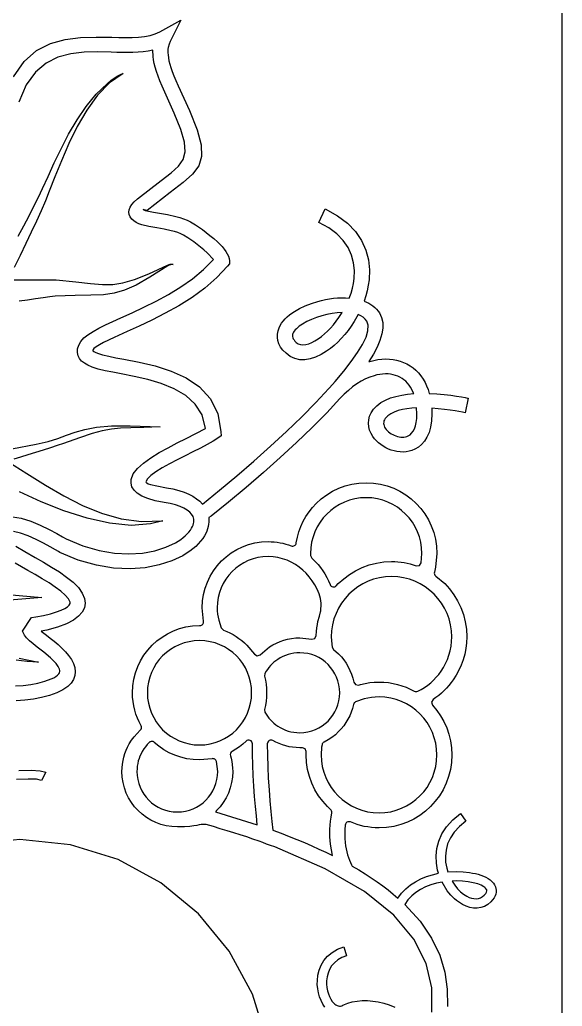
# Model space of a CAD drawing. Extents: x -338 to 50, y -399 to 300.
# Drawn here: x -294 to -250.5, y -194.5 to -115.5 of the extents above; entities that cross this region are included whole.
import ezdxf

# ---------------------------------------------------------------- set-up
doc = ezdxf.new("R2010")
doc.units = 0
doc.layers.add('LAYER_1', color=7, linetype='CONTINUOUS')

msp = doc.modelspace()

# ---------------------------------------------------------------- linework, layer by layer
at = {"layer": 'LAYER_1', "color": 250}
for points in [[(-250.5198, -362.677), (-250.5198, -40.077)], [(-294.5223, -120.028), (-293.6633, -118.7981), (-292.6678, -117.9271), (-291.5643, -117.3553), (-290.3814, -117.0225), (-289.1479, -116.8688), (-287.8923, -116.8341), (-286.6433, -116.8584), (-286.0838, -116.8726), (-285.537, -116.88), (-285.0076, -116.8741), (-284.5, -116.8483), (-284.0188, -116.796), (-283.5685, -116.7107), (-283.1537, -116.5857), (-282.7788, -116.4146), (-281.1087, -115.4863), (-281.9515, -117.1998), (-282.0449, -117.4189), (-282.1118, -117.6628), (-282.1325, -117.7979), (-282.1433, -117.944), (-282.143, -118.1026), (-282.1306, -118.2752), (-282.1002, -118.4935), (-282.0519, -118.7335), (-281.9843, -118.9972), (-281.8959, -119.2864), (-281.7855, -119.6031), (-281.6516, -119.9494), (-281.4928, -120.327), (-281.3079, -120.7381), (-280.4129, -122.7304), (-279.806, -124.2766), (-279.4825, -125.4675), (-279.4376, -126.3942), (-279.6667, -127.1475), (-280.1651, -127.8182), (-280.9278, -128.4973), (-281.9503, -129.2756), (-283.8137, -130.7194), (-284.0374, -130.6788), (-284.1107, -130.6586), (-284.1107, -130.6609), (-283.9743, -130.7225), (-283.6872, -130.7913), (-283.289, -130.8666), (-282.8193, -130.9478), (-282.169, -131.0631), (-281.5114, -131.2053), (-281.1909, -131.2925), (-280.8818, -131.3939), (-280.5884, -131.5117), (-280.3153, -131.6485), (-279.923, -131.8902), (-279.3771, -132.2644), (-279.0737, -132.4877), (-278.7646, -132.7279), (-278.4606, -132.9796), (-278.1727, -133.2373), (-277.9785, -133.4272), (-277.7993, -133.6199), (-277.6382, -133.8143), (-277.4982, -134.0092), (-277.3824, -134.2036), (-277.2938, -134.3963), (-277.2355, -134.5863), (-277.2105, -134.7724), (-277.2013, -135.0041), (-277.3488, -135.1802), (-278.221, -136.1086), (-279.1818, -136.9432), (-280.2063, -137.6918), (-281.2698, -138.3625), (-282.3475, -138.9632), (-283.4146, -139.502), (-284.4464, -139.9867), (-285.4181, -140.4254), (-286.4601, -140.8966), (-287.3058, -141.3052), (-287.6361, -141.4854), (-287.8946, -141.6492), (-288.0737, -141.7965), (-288.1658, -141.9268), (-288.1512, -141.9714), (-288.0805, -142.0239), (-287.9592, -142.0838), (-287.793, -142.1509), (-287.3755, -142.2837), (-286.8735, -142.4059), (-286.3026, -142.5233), (-285.6782, -142.6419), (-284.4394, -142.8828), (-283.1474, -143.1849), (-281.8667, -143.5871), (-280.662, -144.1284), (-279.5977, -144.8478), (-278.7385, -145.7844), (-278.1489, -146.9772), (-277.8935, -148.4652), (-277.8805, -148.786), (-278.142, -148.9738), (-278.5116, -149.2111), (-278.9804, -149.472), (-279.5277, -149.7548), (-280.1328, -150.0579), (-280.7598, -150.3715), (-281.3981, -150.6967), (-282.0196, -151.0257), (-282.5966, -151.3507), (-283.1013, -151.664), (-283.5057, -151.9576), (-283.7821, -152.2238), (-283.9027, -152.4548), (-283.8878, -152.5041), (-283.8253, -152.5562), (-283.7117, -152.6112), (-283.5431, -152.6692), (-283.0265, -152.7946), (-282.2458, -152.9335), (-281.7346, -153.0296), (-281.2682, -153.1478), (-280.846, -153.2867), (-280.4669, -153.4448), (-280.1302, -153.6206), (-279.835, -153.8126), (-279.5805, -154.0194), (-279.3658, -154.2393), (-277.9908, -153.1253), (-276.6128, -151.9763), (-275.2487, -150.8038), (-273.9154, -149.6195), (-272.6298, -148.4348), (-271.4087, -147.2612), (-270.269, -146.1104), (-269.2277, -144.9937), (-269.1843, -144.9458), (-268.7176, -144.4159), (-268.0333, -143.5974), (-267.4359, -142.8264), (-266.9344, -142.1099), (-266.538, -141.4547), (-266.2558, -140.8678), (-266.0971, -140.3562), (-266.0709, -139.9269), (-266.1865, -139.5867), (-266.3183, -139.4212), (-266.4814, -139.2803), (-266.6729, -139.1629), (-266.89, -139.0683), (-267.205, -139.6179), (-267.4438, -139.9825), (-267.697, -140.3314), (-267.9628, -140.6627), (-268.2392, -140.9748), (-268.5242, -141.2659), (-268.816, -141.5342), (-269.1125, -141.7781), (-269.4118, -141.9957), (-269.8532, -142.2652), (-270.2942, -142.4725), (-270.7301, -142.6134), (-271.1563, -142.6836), (-271.5681, -142.6788), (-271.9608, -142.5946), (-272.3298, -142.4268), (-272.6704, -142.171), (-272.9116, -141.9199), (-273.099, -141.6656), (-273.235, -141.4089), (-273.3217, -141.1508), (-273.3616, -140.892), (-273.3568, -140.6335), (-273.3096, -140.376), (-273.2223, -140.1206), (-273.2223, -140.1183), (-273.1335, -139.9347), (-273.024, -139.7562), (-272.8949, -139.583), (-272.7474, -139.4156), (-272.5825, -139.2543), (-272.4014, -139.0993), (-272.2054, -138.9511), (-271.9954, -138.81), (-271.5791, -138.571), (-271.123, -138.3555), (-270.6354, -138.1664), (-270.1248, -138.0064), (-269.8119, -137.926), (-269.4947, -137.858), (-269.175, -137.8029), (-268.8544, -137.7612), (-268.5346, -137.7336), (-268.2173, -137.7205), (-267.9041, -137.7225), (-267.5966, -137.7402), (-267.4592, -137.3542), (-267.3466, -136.9624), (-267.261, -136.5668), (-267.2045, -136.1693), (-267.1809, -135.5376), (-267.2475, -134.9107), (-267.413, -134.2967), (-267.6866, -133.7033), (-268.0771, -133.1384), (-268.5935, -132.6098), (-269.2447, -132.1255), (-270.0397, -131.6932), (-269.5381, -130.6056), (-268.5471, -131.1467), (-267.7358, -131.7566), (-267.093, -132.4252), (-266.6074, -133.1423), (-266.2678, -133.8976), (-266.0632, -134.681), (-265.9823, -135.4822), (-266.0139, -136.2911), (-266.0736, -136.7235), (-266.1614, -137.1526), (-266.2754, -137.5769), (-266.4138, -137.9947), (-266.2234, -138.0737), (-266.0419, -138.1635), (-265.87, -138.2642), (-265.7084, -138.376), (-265.5577, -138.4993), (-265.4187, -138.6342), (-265.2921, -138.781), (-265.1787, -138.9399), (-265.0034, -139.3017), (-264.9157, -139.704), (-264.9116, -140.1445), (-264.9876, -140.6209), (-265.1399, -141.1308), (-265.3646, -141.6719), (-265.6582, -142.2419), (-266.0168, -142.8385), (-265.945, -142.817), (-265.6243, -142.7345), (-265.307, -142.6747), (-264.994, -142.6375), (-264.6861, -142.623), (-264.3841, -142.6311), (-264.0889, -142.6618), (-263.8015, -142.715), (-263.5225, -142.7907), (-263.2446, -142.892), (-262.9781, -143.0166), (-262.7241, -143.1643), (-262.4832, -143.3351), (-262.2565, -143.529), (-262.0449, -143.7459), (-261.8491, -143.9858), (-261.6702, -144.2486), (-261.5241, -144.5053), (-261.3937, -144.7802), (-261.2795, -145.0733), (-261.1825, -145.3843), (-260.569, -145.4163), (-259.9903, -145.4665), (-259.4607, -145.528), (-258.9946, -145.594), (-258.6064, -145.6576), (-258.3104, -145.7117), (-258.1211, -145.7495), (-258.0527, -145.7641), (-258.3105, -146.9359), (-258.5328, -146.89), (-259.1212, -146.784), (-259.521, -146.7221), (-259.9743, -146.6615), (-260.4683, -146.6077), (-260.9905, -146.5662), (-260.9762, -147.0244), (-261.003, -147.5821), (-261.0803, -148.0763), (-261.2034, -148.5097), (-261.3677, -148.8847), (-261.5684, -149.2039), (-261.801, -149.4698), (-262.0607, -149.6849), (-262.3429, -149.8519), (-262.571, -149.9481), (-262.8058, -150.0168), (-263.0451, -150.0592), (-263.2873, -150.0766), (-263.5302, -150.0703), (-263.7721, -150.0416), (-264.011, -149.9917), (-264.245, -149.9219), (-264.4652, -149.8363), (-264.6786, -149.7337), (-264.8832, -149.6153), (-265.0772, -149.4824), (-265.2586, -149.3362), (-265.4255, -149.1779), (-265.576, -149.0088), (-265.7083, -148.8301), (-265.8544, -148.58), (-265.9638, -148.3192), (-266.033, -148.05), (-266.0584, -147.7746), (-266.0365, -147.4953), (-265.9637, -147.2143), (-265.8367, -146.934), (-265.6517, -146.6564), (-265.3789, -146.3652), (-265.0562, -146.1186), (-264.6901, -145.9136), (-264.2871, -145.7469), (-263.8535, -145.6155), (-263.396, -145.5162), (-262.9209, -145.4459), (-262.4348, -145.4016), (-262.6874, -144.8814), (-262.8038, -144.7101), (-262.9309, -144.5539), (-263.068, -144.4128), (-263.2145, -144.2868), (-263.3698, -144.1759), (-263.5335, -144.0802), (-263.7049, -143.9997), (-263.8835, -143.9345), (-264.0783, -143.8821), (-264.2803, -143.8457), (-264.4891, -143.8253), (-264.704, -143.8211), (-264.9243, -143.8329), (-265.1495, -143.8609), (-265.379, -143.9051), (-265.6122, -143.9654), (-265.9505, -144.0796), (-266.2928, -144.2266), (-266.6375, -144.4063), (-266.983, -144.6189), (-267.3278, -144.8644), (-267.6704, -145.1429), (-268.009, -145.4545), (-268.3423, -145.7993), (-269.4075, -146.941), (-270.5714, -148.1162), (-271.8168, -149.313), (-273.1266, -150.5199), (-274.4834, -151.7249), (-275.8702, -152.9166), (-277.2698, -154.083), (-278.665, -155.2126), (-278.8706, -155.3171), (-278.8553, -155.4993), (-278.8571, -155.6824), (-278.8755, -155.8662), (-278.9104, -156.0501), (-278.9614, -156.2338), (-279.0283, -156.4168), (-279.1109, -156.5989), (-279.2088, -156.7796), (-279.3502, -156.9989), (-279.5148, -157.2146), (-279.702, -157.4257), (-279.911, -157.6313), (-280.1414, -157.8304), (-280.3923, -158.0221), (-280.6631, -158.2054), (-280.9531, -158.3794), (-281.8266, -158.7951), (-282.8311, -159.1222), (-283.9523, -159.3409), (-285.1762, -159.4313), (-286.4884, -159.3735), (-287.875, -159.1477), (-289.3217, -158.7339), (-290.8143, -158.1124), (-290.9151, -158.0547), (-291.1627, -157.9081), (-291.5753, -157.6726), (-292.1074, -157.385), (-292.7139, -157.082), (-293.3494, -156.8005), (-293.9687, -156.5774), (-294.5264, -156.4493)], [(-294.609, -155.2543), (-293.8974, -155.3824), (-293.1386, -155.6231), (-292.3802, -155.934), (-291.6696, -156.2725), (-291.0545, -156.596), (-290.5825, -156.8621), (-290.3011, -157.0281), (-290.2939, -157.0342), (-288.954, -157.5947), (-287.6602, -157.9709), (-286.4244, -158.1804), (-285.2588, -158.2406), (-284.1754, -158.1691), (-283.1863, -157.9833), (-282.3035, -157.7007), (-281.5391, -157.3388), (-281.3179, -157.2068), (-281.1125, -157.0695), (-280.9234, -156.9278), (-280.7512, -156.7822), (-280.5962, -156.6334), (-280.4591, -156.4822), (-280.3402, -156.3292), (-280.24, -156.175), (-280.1745, -156.0519), (-280.1228, -155.9297), (-280.0855, -155.809), (-280.0627, -155.6902), (-280.0549, -155.5739), (-280.0625, -155.4606), (-280.0859, -155.351), (-280.1253, -155.2454), (-280.2338, -155.0647), (-280.3907, -154.8918), (-280.5973, -154.7285), (-280.8555, -154.5764), (-281.1665, -154.4373), (-281.5322, -154.3129), (-281.954, -154.2048), (-282.4334, -154.1147), (-283.1527, -153.975), (-283.7478, -153.8053), (-284.2255, -153.6075), (-284.5923, -153.3836), (-284.8549, -153.1356), (-285.02, -152.8656), (-285.0941, -152.5754), (-285.0839, -152.2672), (-284.9178, -151.8275), (-284.5794, -151.3907), (-284.0996, -150.9594), (-283.5096, -150.5365), (-282.8403, -150.1247), (-282.1228, -149.727), (-281.3881, -149.3459), (-280.6672, -148.9845), (-279.1153, -148.1784), (-279.4026, -147.1055), (-279.9528, -146.2365), (-280.7144, -145.5449), (-281.6362, -145.0042), (-282.6669, -144.5877), (-283.7551, -144.2689), (-284.8494, -144.0214), (-285.8986, -143.8185), (-286.5644, -143.6918), (-287.1793, -143.5641), (-287.7329, -143.4268), (-288.2148, -143.2713), (-288.5466, -143.129), (-288.8291, -142.9692), (-289.0588, -142.7895), (-289.2319, -142.5873), (-289.3449, -142.3603), (-289.394, -142.1058), (-289.3757, -141.8216), (-289.2862, -141.505), (-289.1269, -141.2169), (-288.8783, -140.9425), (-288.5473, -140.6775), (-288.1411, -140.4172), (-287.6668, -140.1571), (-287.1314, -139.8928), (-286.542, -139.6197), (-285.9057, -139.3332), (-285.0098, -138.929), (-284.0604, -138.485), (-283.0797, -137.9954), (-282.0897, -137.4542), (-281.1127, -136.8557), (-280.1708, -136.1939), (-279.2862, -135.463), (-278.481, -134.6572), (-278.9931, -134.1091), (-279.2496, -133.8794), (-279.5204, -133.6552), (-279.7957, -133.4412), (-280.0659, -133.2424), (-280.5521, -132.9091), (-280.9013, -132.6939), (-281.1104, -132.5912), (-281.3456, -132.5007), (-281.6019, -132.4209), (-281.8741, -132.3502), (-282.446, -132.2303), (-283.0209, -132.129), (-283.6604, -132.0141), (-284.2282, -131.8774), (-284.4762, -131.7917), (-284.6954, -131.6896), (-284.8822, -131.5675), (-285.033, -131.4217), (-285.0341, -131.4226), (-285.1568, -131.2448), (-285.2337, -131.0613), (-285.2619, -130.8712), (-285.2386, -130.6739), (-285.161, -130.4684), (-285.0261, -130.2541), (-284.8311, -130.0303), (-284.5731, -129.796), (-282.6675, -128.3146), (-281.8785, -127.7127), (-281.2927, -127.1818), (-280.9163, -126.646), (-280.7556, -126.0295), (-280.8169, -125.2565), (-281.1064, -124.2511), (-281.6305, -122.9374), (-282.3955, -121.2397), (-282.6013, -120.7808), (-282.7784, -120.3556), (-282.9282, -119.9619), (-283.0522, -119.5979), (-283.1521, -119.2613), (-283.2292, -118.9504), (-283.285, -118.6629), (-283.3212, -118.397), (-283.3406, -117.8867), (-283.7228, -117.9615), (-284.117, -118.0148), (-284.5222, -118.0496), (-284.9374, -118.069), (-285.3614, -118.0761), (-285.7932, -118.0739), (-286.2318, -118.0654), (-286.6761, -118.0538), (-287.764, -118.0322), (-288.8568, -118.0596), (-289.9289, -118.1858), (-290.9545, -118.4606), (-291.9078, -118.9338), (-292.7631, -119.6554), (-293.4948, -120.6751), (-294.077, -122.0427)], [(-294.1419, -132.7888), (-293.695, -131.9596), (-293.2746, -131.1584), (-292.8825, -130.3889), (-292.5205, -129.6549), (-292.1905, -128.96), (-291.7488, -127.996), (-291.2543, -126.9226), (-290.7041, -125.7825), (-290.0952, -124.6183), (-289.4248, -123.4725), (-288.6898, -122.3878), (-287.8876, -121.4066), (-287.015, -120.5716), (-286.6973, -120.3037), (-286.3771, -120.0764), (-286.2161, -119.979), (-286.0547, -119.8928), (-285.8927, -119.8183), (-285.7303, -119.7558), (-286.8099, -120.4948), (-287.7761, -121.493), (-288.6371, -122.6837), (-289.401, -124.0001), (-290.076, -125.3754), (-290.6701, -126.7429), (-291.1916, -128.0359), (-291.6486, -129.1875), (-291.9622, -129.9462), (-292.3086, -130.7494), (-292.6859, -131.5929), (-293.0925, -132.4724), (-293.5265, -133.3835), (-293.9862, -134.3219), (-294.4699, -135.2833)], [(-294.4551, -136.2772), (-293.8501, -136.2848), (-293.208, -136.2877), (-292.5763, -136.2872), (-292.0025, -136.2845), (-291.5339, -136.281), (-291.2179, -136.2779), (-291.1021, -136.2766), (-289.533, -136.4379), (-288.3316, -136.5771), (-287.3789, -136.6617), (-286.5556, -136.6588), (-285.7425, -136.5358), (-284.8206, -136.26), (-283.6706, -135.7988), (-282.1734, -135.1194), (-282.0478, -135.0655), (-281.9505, -135.0397), (-281.851, -135.0359), (-281.7189, -135.0478), (-281.7164, -135.0491), (-281.8436, -135.0542), (-281.9377, -135.0696), (-282.0268, -135.1054), (-282.1388, -135.172), (-283.5745, -136.0707), (-284.6951, -136.7013), (-285.6145, -137.1129), (-286.447, -137.3546), (-287.3065, -137.4753), (-288.3072, -137.5243), (-289.5632, -137.5504), (-291.1885, -137.6028), (-291.6144, -137.6407), (-292.144, -137.7124), (-292.7493, -137.8037), (-293.4024, -137.9004), (-294.0754, -137.9882)], [(-294.6398, -149.8279), (-292.6987, -149.444), (-291.7413, -149.2335), (-290.955, -148.9909), (-290.2561, -148.736), (-289.5614, -148.4884), (-288.7874, -148.2679), (-287.8506, -148.0942), (-286.6677, -147.987), (-285.1551, -147.9661), (-282.767, -148.0664), (-284.0784, -148.1101), (-285.1021, -148.1379), (-285.9329, -148.1752), (-286.6659, -148.2473), (-287.396, -148.3798), (-288.2181, -148.5979), (-289.2272, -148.927), (-290.5183, -149.3927), (-291.0044, -149.5627), (-291.556, -149.7405), (-292.1502, -149.9236), (-292.7643, -150.1094), (-293.3753, -150.2953), (-293.9606, -150.4789), (-294.4973, -150.6575)], [(-294.9626, -150.8285), (-293.4463, -151.7892), (-291.9553, -152.7246), (-290.4722, -153.5951), (-288.9792, -154.3608), (-287.4586, -154.982), (-285.8929, -155.4189), (-284.2644, -155.6317), (-282.5553, -155.5806), (-283.5291, -155.8249), (-285.0929, -155.9531), (-286.8115, -155.7826), (-288.6247, -155.3714), (-290.4721, -154.7778), (-292.2934, -154.06), (-294.0282, -153.2762)], [(-260.9849, -194.9392), (-260.9756, -192.9964), (-261.4217, -191.0402), (-262.4113, -189.089), (-264.0323, -187.1613), (-266.3728, -185.2755), (-269.521, -183.45), (-273.5647, -181.7033), (-273.9086, -181.5925), (-274.2329, -181.4744), (-274.5389, -181.3563), (-274.8278, -181.2452), (-275.3193, -181.0757), (-275.8212, -180.9073), (-276.3337, -180.7399), (-276.8569, -180.5737), (-277.3909, -180.4086), (-277.9357, -180.2446), (-278.4916, -180.0819), (-279.0587, -179.9203), (-279.2829, -179.9081), (-279.4658, -179.9194), (-279.6376, -179.9474), (-279.8282, -179.9854), (-280.0678, -180.0267), (-280.3863, -180.0645), (-280.814, -180.0921), (-281.3807, -180.1028), (-281.8347, -180.0799), (-282.2756, -180.0126), (-282.7012, -179.9031), (-283.1092, -179.7538), (-283.4974, -179.5667), (-283.8635, -179.3443), (-284.2054, -179.0886), (-284.5207, -178.802), (-284.8073, -178.4867), (-285.063, -178.1448), (-285.2854, -177.7787), (-285.4725, -177.3905), (-285.6218, -176.9825), (-285.7313, -176.5569), (-285.7986, -176.116), (-285.8215, -175.662), (-285.8117, -175.3646), (-285.7825, -175.0723), (-285.7348, -174.7857), (-285.669, -174.5056), (-285.5858, -174.2326), (-285.4859, -173.9671), (-285.3698, -173.71), (-285.2382, -173.4617), (-285.2372, -173.4623), (-285.0489, -173.1616), (-284.8382, -172.8777), (-284.6061, -172.6119), (-284.3542, -172.3655), (-284.2906, -172.285), (-284.2585, -172.1913), (-284.2592, -172.0923), (-284.294, -171.9957), (-284.4496, -171.6981), (-284.5867, -171.3899), (-284.7048, -171.0719), (-284.803, -170.7448), (-284.8807, -170.4094), (-284.937, -170.0663), (-284.9714, -169.7163), (-284.983, -169.3601), (-284.9552, -168.8102), (-284.8737, -168.2762), (-284.7411, -167.7607), (-284.5603, -167.2666), (-284.3337, -166.7964), (-284.0643, -166.353), (-283.7547, -165.9389), (-283.4076, -165.557), (-283.0257, -165.2099), (-282.6116, -164.9002), (-282.1681, -164.6308), (-281.6979, -164.4043), (-281.2038, -164.2234), (-280.6883, -164.0909), (-280.1543, -164.0094), (-279.6045, -163.9816), (-279.5765, -163.9817), (-279.5088, -163.9749), (-279.4468, -163.9541), (-279.3912, -163.9195), (-279.3428, -163.8717), (-279.3055, -163.8149), (-279.2826, -163.7535), (-279.2745, -163.6886), (-279.2812, -163.6209), (-279.391, -162.5472), (-279.3637, -162.006), (-279.2834, -161.4804), (-279.153, -160.9731), (-278.975, -160.4868), (-278.752, -160.0241), (-278.4869, -159.5876), (-278.1821, -159.1802), (-277.8405, -158.8043), (-277.4646, -158.4627), (-277.0571, -158.1579), (-276.6206, -157.8928), (-276.1579, -157.6698), (-275.6715, -157.4918), (-275.1643, -157.3614), (-274.6387, -157.2811), (-274.0976, -157.2538), (-273.8547, -157.2593), (-273.6145, -157.2756), (-273.3774, -157.3025), (-273.1436, -157.3398), (-272.9132, -157.3872), (-272.6866, -157.4445), (-272.4639, -157.5114), (-272.2454, -157.5877), (-272.1795, -157.6047), (-272.1141, -157.6066), (-272.05, -157.5935), (-271.9881, -157.5653), (-271.9334, -157.5248), (-271.8908, -157.4752), (-271.8607, -157.417), (-271.8436, -157.3512), (-271.7565, -156.8979), (-271.6342, -156.4582), (-271.4782, -156.0337), (-271.2901, -155.6258), (-271.0714, -155.2361), (-270.8236, -154.8662), (-270.5483, -154.5177), (-270.247, -154.192), (-269.8446, -153.8263), (-269.4084, -153.5001), (-268.9413, -153.2163), (-268.446, -152.9777), (-267.9254, -152.7872), (-267.3824, -152.6475), (-266.8199, -152.5617), (-266.2406, -152.5324), (-265.6613, -152.5617), (-265.0987, -152.6475), (-264.5557, -152.7872), (-264.0351, -152.9777), (-263.5398, -153.2163), (-263.0727, -153.5001), (-262.6365, -153.8263), (-262.2342, -154.192), (-261.8685, -154.5943), (-261.5423, -155.0305), (-261.2585, -155.4976), (-261.0199, -155.9929), (-260.8294, -156.5135), (-260.6897, -157.0565), (-260.6039, -157.6191), (-260.5746, -158.1984), (-260.6835, -159.3059), (-260.773, -159.6866), (-260.7839, -159.7779), (-260.7677, -159.8651), (-260.7259, -159.9433), (-260.6604, -160.0078), (-259.9477, -160.6179), (-259.5585, -161.0461), (-259.2114, -161.5103), (-258.9094, -162.0075), (-258.6555, -162.5346), (-258.4527, -163.0886), (-258.3041, -163.6665), (-258.2127, -164.2651), (-258.1816, -164.8816), (-258.2, -165.3548), (-258.2542, -165.8181), (-258.3429, -166.2702), (-258.4647, -166.7097), (-258.6182, -167.1352), (-258.8021, -167.5453), (-259.015, -167.9386), (-259.2555, -168.3139), (-259.4244, -168.5452), (-259.6037, -168.768), (-259.7933, -168.982), (-259.9927, -169.1868), (-260.2015, -169.3819), (-260.4194, -169.5672), (-260.646, -169.742), (-260.881, -169.9062), (-261.013, -170.1209), (-260.9347, -170.3605), (-260.5889, -170.7678), (-260.2809, -171.2059), (-260.0134, -171.6722), (-259.7887, -172.1642), (-259.6096, -172.6794), (-259.4785, -173.2152), (-259.3979, -173.7692), (-259.3705, -174.3386), (-259.4007, -174.9357), (-259.4892, -175.5156), (-259.6331, -176.0754), (-259.8296, -176.612), (-260.0755, -177.1226), (-260.3681, -177.6043), (-260.7043, -178.0539), (-261.0813, -178.4687), (-261.4961, -178.8457), (-261.9457, -179.1819), (-262.4273, -179.4745), (-262.9379, -179.7204), (-263.4745, -179.9169), (-264.0343, -180.0608), (-264.6142, -180.1493), (-265.2114, -180.1795), (-265.5156, -180.1717), (-265.8158, -180.1486), (-266.1116, -180.1105), (-266.4026, -180.0579), (-266.6884, -179.9911), (-266.9686, -179.9104), (-267.2429, -179.8164), (-267.5108, -179.7093), (-267.5798, -179.6885), (-267.6491, -179.6846), (-267.7173, -179.6976), (-267.783, -179.7275), (-267.8403, -179.7712), (-267.8841, -179.825), (-267.9135, -179.8878), (-267.9279, -179.9585), (-267.9516, -180.3231), (-267.9578, -180.6781), (-267.9473, -181.0224), (-267.9207, -181.355), (-267.8878, -181.6152), (-267.8451, -181.8658), (-267.7932, -182.1061), (-267.7324, -182.3357), (-267.6631, -182.5539), (-267.5856, -182.7602), (-267.5003, -182.9541), (-267.4077, -183.1349), (-267.3736, -183.2345), (-266.8364, -183.5488), (-266.3224, -183.8653), (-265.831, -184.1839), (-265.362, -184.5046), (-264.9148, -184.8272), (-264.4891, -185.1517), (-264.0845, -185.478), (-263.7005, -185.806), (-263.41, -185.4115), (-263.0744, -185.062), (-262.6996, -184.7559), (-262.2914, -184.4917), (-261.8559, -184.2677), (-261.399, -184.0824), (-260.9266, -183.9342), (-260.4447, -183.8215), (-260.5129, -183.5769), (-260.6165, -183.0069), (-260.6429, -182.4208), (-260.583, -181.8271), (-260.428, -181.2341), (-260.1688, -180.6503), (-259.7967, -180.084), (-259.3026, -179.5436), (-258.6777, -179.0375), (-258.2499, -179.6499), (-258.7705, -180.0707), (-259.1825, -180.5189), (-259.4931, -180.9875), (-259.7099, -181.4697), (-259.8402, -181.9587), (-259.8914, -182.4477), (-259.871, -182.9298), (-259.7863, -183.3981), (-259.6932, -183.7134), (-258.9926, -183.6805), (-258.4571, -183.6993), (-257.9496, -183.7548), (-257.7093, -183.7955), (-257.4797, -183.8444), (-257.2618, -183.9013), (-257.057, -183.9657), (-256.8413, -184.0479), (-256.6424, -184.1404), (-256.4616, -184.2427), (-256.3004, -184.3545), (-256.16, -184.4755), (-256.0418, -184.6053), (-255.9472, -184.7437), (-255.8775, -184.8902), (-255.8348, -185.0349), (-255.8155, -185.182), (-255.8205, -185.3311), (-255.8507, -185.4819), (-255.9071, -185.6341), (-255.9906, -185.7872), (-256.1023, -185.9411), (-256.243, -186.0952), (-256.4977, -186.3094), (-256.7668, -186.4651), (-257.0475, -186.5649), (-257.337, -186.6115), (-257.6322, -186.6077), (-257.9304, -186.5562), (-258.2287, -186.4597), (-258.5243, -186.3208), (-258.69, -186.2237), (-258.8532, -186.1138), (-259.0132, -185.9916), (-259.1694, -185.8577), (-259.3211, -185.7128), (-259.4677, -185.5575), (-259.6086, -185.3923), (-259.7431, -185.2178), (-260.1622, -184.5276), (-260.6128, -184.6223), (-261.0539, -184.7509), (-261.4791, -184.9148), (-261.8819, -185.1159), (-262.2558, -185.3556), (-262.5943, -185.6357), (-262.891, -185.9577), (-263.1394, -186.3233), (-261.9265, -187.656), (-261.0041, -189.0066), (-260.3478, -190.3695), (-259.9334, -191.7391), (-259.7366, -193.1099), (-259.733, -194.4763)], [(-294.3332, -157.6113), (-293.6145, -158.043), (-292.7677, -158.5295), (-292.1157, -158.9038), (-291.4653, -159.2892), (-290.8384, -159.6855), (-290.2569, -160.0923), (-289.7425, -160.5092), (-289.3171, -160.936), (-289.0026, -161.3721), (-288.8208, -161.8174), (-288.7765, -162.1946), (-288.8343, -162.5581), (-289.0036, -162.9059), (-289.2938, -163.2361), (-289.7141, -163.547), (-290.2739, -163.8366), (-290.9825, -164.103), (-291.8494, -164.3445), (-292.3058, -164.421), (-291.8829, -164.7507), (-291.5804, -164.9857), (-291.2653, -165.2374), (-290.9484, -165.5043), (-290.6407, -165.7848), (-290.3528, -166.0776), (-290.0957, -166.3812), (-289.88, -166.6941), (-289.7168, -167.0148), (-289.6082, -167.347), (-289.5632, -167.6725), (-289.5895, -167.989), (-289.6946, -168.2943), (-289.8861, -168.5862), (-290.1717, -168.8626), (-290.559, -169.1212), (-291.0555, -169.3599), (-291.6363, -169.5698), (-292.26, -169.7397), (-292.9185, -169.868), (-293.6039, -169.953), (-294.3082, -169.993)], [(-294.3498, -168.7994), (-293.7324, -168.7659), (-293.1327, -168.6932), (-292.5578, -168.5826), (-292.0146, -168.4356), (-291.5101, -168.2537), (-291.2906, -168.1537), (-291.1153, -168.0538), (-290.9812, -167.9542), (-290.8854, -167.8552), (-290.8246, -167.7569), (-290.796, -167.6597), (-290.7965, -167.5638), (-290.823, -167.4694), (-290.9395, -167.2515), (-291.1071, -167.026), (-291.3154, -166.7961), (-291.5545, -166.5652), (-292.0839, -166.1135), (-292.6141, -165.6975), (-292.9542, -165.432), (-293.2467, -165.1883), (-293.3706, -165.0732), (-293.4773, -164.9621), (-293.5649, -164.8544), (-293.6317, -164.7495), (-293.8002, -164.437), (-293.0656, -163.3189), (-292.7341, -163.2725), (-292.126, -163.1819), (-291.5503, -163.0329), (-291.0743, -162.8878), (-290.6921, -162.7466), (-290.3979, -162.609), (-290.1857, -162.4751), (-290.0498, -162.3447), (-289.9844, -162.2177), (-289.9834, -162.094), (-290.1143, -161.8222), (-290.3687, -161.5289), (-290.7263, -161.2185), (-291.1672, -160.8957), (-291.6709, -160.565), (-292.2175, -160.2307), (-292.7867, -159.8976), (-293.3583, -159.5701), (-293.8836, -159.2689), (-294.3841, -158.9743)], [(-297.1192, -161.2995), (-292.239, -161.719), (-297.1192, -162.1385)], [(-294.0698, -166.5848), (-292.5037, -166.9048), (-292.9659, -166.8862), (-293.4211, -166.8522), (-293.8695, -166.8029), (-294.3109, -166.7389)], [(-294.096, -175.5829), (-293.1096, -175.5622), (-292.3679, -175.6078), (-291.9178, -175.7233), (-292.2664, -176.3855), (-292.6654, -176.2926), (-293.3473, -176.2666), (-294.2679, -176.3033)], [(-274.1786, -197.2955), (-275.3587, -193.4938), (-277.226, -190.0536), (-279.699, -187.0562), (-282.6964, -184.5832), (-286.1366, -182.7159), (-289.9382, -181.5358), (-294.0198, -181.1243), (-294.0198, -181.1243), (-298.1014, -181.5358), (-301.9031, -182.7159), (-305.3433, -184.5831), (-308.3406, -187.0562), (-310.8137, -190.0535), (-312.6809, -193.4937), (-313.861, -197.2954)], [(-269.5529, -194.5376), (-269.7185, -194.2891), (-269.8614, -194.0123), (-269.9791, -193.712), (-270.0676, -193.4009), (-270.1285, -193.0751), (-270.1594, -192.7392), (-270.158, -192.398), (-270.1099, -191.9806), (-270.0077, -191.5702), (-269.8473, -191.1747), (-269.6249, -190.8023), (-269.3364, -190.4611), (-268.9778, -190.1593), (-268.5452, -189.9049), (-268.0346, -189.706), (-267.8178, -190.4208), (-268.201, -190.5699), (-268.5256, -190.7605), (-268.7947, -190.9866), (-269.0112, -191.242), (-269.178, -191.5207), (-269.2983, -191.8167), (-269.375, -192.1238), (-269.411, -192.436), (-269.4121, -192.7061), (-269.3878, -192.9718), (-269.3398, -193.2292), (-269.2701, -193.4746), (-269.1842, -193.6958), (-269.0821, -193.897), (-268.9657, -194.0748), (-268.8367, -194.2254), (-268.7543, -194.3001), (-268.668, -194.3617), (-268.5784, -194.4089), (-268.4861, -194.4406), (-268.3917, -194.4557), (-268.2958, -194.4531), (-268.1991, -194.4316), (-268.102, -194.3901), (-267.7135, -194.2193), (-267.3579, -194.1164), (-266.9754, -194.0479), (-266.5709, -194.0138), (-266.1492, -194.0142), (-265.7153, -194.0492), (-265.2742, -194.1187), (-264.8306, -194.2229), (-264.3896, -194.3619), (-263.9554, -194.5358)]]:
    msp.add_lwpolyline(points, dxfattribs=at)
for points in [[(-268.1701, -138.8999), (-268.5718, -138.9257), (-268.9825, -138.9789), (-269.3961, -139.0575), (-269.806, -139.1596), (-270.23, -139.2923), (-270.6339, -139.4486), (-271.0106, -139.6261), (-271.3532, -139.8226), (-271.6168, -140.0064), (-271.8359, -140.1958), (-271.9269, -140.2919), (-272.0045, -140.3886), (-272.0678, -140.4855), (-272.1161, -140.5823), (-272.1414, -140.6616), (-272.1518, -140.7439), (-272.1464, -140.8292), (-272.1244, -140.9173), (-272.0851, -141.008), (-272.0276, -141.1012), (-271.9511, -141.1967), (-271.8548, -141.2944), (-271.6959, -141.4055), (-271.5132, -141.4696), (-271.3097, -141.4891), (-271.0883, -141.4667), (-270.8519, -141.4047), (-270.6035, -141.3057), (-270.346, -141.1722), (-270.0822, -141.0067), (-269.8338, -140.8257), (-269.5867, -140.6212), (-269.3426, -140.3948), (-269.1029, -140.148), (-268.8694, -139.8821), (-268.6437, -139.5987), (-268.4275, -139.2992), (-268.2222, -138.9851), (-268.1701, -138.8999)], [(-262.1762, -147.0244), (-262.1948, -146.5457), (-262.5898, -146.5692), (-262.9723, -146.6116), (-263.337, -146.6753), (-263.6788, -146.7625), (-263.9922, -146.8755), (-264.2719, -147.0167), (-264.5128, -147.1882), (-264.7095, -147.3924), (-264.7731, -147.4886), (-264.8161, -147.5866), (-264.8399, -147.6856), (-264.8457, -147.7846), (-264.8348, -147.8828), (-264.8085, -147.9795), (-264.7679, -148.0736), (-264.7145, -148.1645), (-264.6401, -148.2643), (-264.554, -148.3592), (-264.4575, -148.4486), (-264.3515, -148.5318), (-264.2372, -148.6079), (-264.1158, -148.6764), (-263.9884, -148.7365), (-263.856, -148.7875), (-263.7286, -148.8262), (-263.6002, -148.8549), (-263.472, -148.8729), (-263.3452, -148.8795), (-263.2207, -148.874), (-263.0996, -148.8558), (-262.9832, -148.8242), (-262.8725, -148.7785), (-262.7287, -148.6894), (-262.5964, -148.5671), (-262.4779, -148.4096), (-262.3757, -148.2149), (-262.292, -147.981), (-262.2292, -147.706), (-262.1899, -147.3878), (-262.1762, -147.0244)], [(-261.8371, -158.951), (-261.7746, -158.1984), (-261.7977, -157.7417), (-261.8653, -157.2982), (-261.9754, -156.8702), (-262.1256, -156.4599), (-262.3136, -156.0695), (-262.5373, -155.7013), (-262.7944, -155.3575), (-263.0826, -155.0404), (-263.3997, -154.7522), (-263.7435, -154.4951), (-264.1117, -154.2714), (-264.5021, -154.0834), (-264.9124, -153.9332), (-265.3404, -153.8231), (-265.7839, -153.7555), (-266.2406, -153.7324), (-266.6972, -153.7555), (-267.1407, -153.8231), (-267.5687, -153.9332), (-267.9791, -154.0834), (-268.3695, -154.2714), (-268.7377, -154.4951), (-269.0815, -154.7522), (-269.3986, -155.0404), (-269.6868, -155.3575), (-269.9439, -155.7013), (-270.1676, -156.0695), (-270.3556, -156.4599), (-270.5058, -156.8702), (-270.6159, -157.2982), (-270.6835, -157.7417), (-270.7066, -158.1984), (-270.7046, -158.3558), (-270.6028, -158.573), (-270.5211, -158.6464), (-270.2993, -158.862), (-270.0903, -159.0903), (-269.8948, -159.3305), (-269.7133, -159.5821), (-269.5465, -159.8444), (-269.395, -160.117), (-269.2594, -160.3991), (-269.1402, -160.6901), (-269.1043, -160.7591), (-269.054, -160.8145), (-268.991, -160.855), (-268.9171, -160.8792), (-268.8395, -160.8848), (-268.7659, -160.8711), (-268.6983, -160.8387), (-268.639, -160.7885), (-268.475, -160.6179), (-268.0468, -160.2287), (-267.5826, -159.8816), (-267.0855, -159.5796), (-266.5584, -159.3257), (-266.0044, -159.1229), (-265.4266, -158.9743), (-264.8279, -158.8829), (-264.2114, -158.8518), (-263.9526, -158.8573), (-263.6966, -158.8735), (-263.4437, -158.9002), (-263.1939, -158.9373), (-262.9476, -158.9845), (-262.7049, -159.0416), (-262.4661, -159.1083), (-262.2314, -159.1845), (-261.9801, -159.1592), (-261.8371, -158.951)], [(-274.7351, -166.3124), (-273.9867, -165.6882), (-273.7191, -165.5245), (-273.4395, -165.3797), (-273.1489, -165.2548), (-272.8482, -165.1505), (-272.5381, -165.0679), (-272.2197, -165.0078), (-271.8938, -164.971), (-271.5614, -164.9586), (-270.6051, -165.0628), (-270.3545, -165.0055), (-270.2403, -164.7751), (-270.2259, -164.4533), (-270.1965, -164.1597), (-270.1555, -163.892), (-270.1062, -163.6481), (-269.996, -163.2222), (-269.8925, -162.8639), (-269.8822, -162.802), (-269.8485, -162.2396), (-269.8493, -162.1936), (-269.9112, -161.8073), (-270.0197, -161.4315), (-270.1691, -161.0685), (-270.3539, -160.7207), (-270.5682, -160.3903), (-270.8065, -160.0798), (-271.063, -159.7914), (-271.3321, -159.5276), (-271.6159, -159.29), (-271.9209, -159.0786), (-272.2452, -158.8949), (-272.5873, -158.7407), (-272.9453, -158.6178), (-273.3175, -158.5278), (-273.7022, -158.4726), (-274.0976, -158.4538), (-274.5161, -158.4749), (-274.9226, -158.537), (-275.3149, -158.6378), (-275.691, -158.7755), (-276.0489, -158.9479), (-276.3864, -159.1529), (-276.7015, -159.3885), (-276.9921, -159.6527), (-277.2563, -159.9433), (-277.4919, -160.2584), (-277.6969, -160.5959), (-277.8693, -160.9538), (-278.007, -161.3299), (-278.1078, -161.7222), (-278.1699, -162.1287), (-278.191, -162.5472), (-278.183, -162.8076), (-278.1592, -163.063), (-278.1202, -163.313), (-278.0664, -163.5571), (-277.8585, -164.1708), (-277.6897, -164.3325), (-277.425, -164.4416), (-277.1677, -164.5641), (-276.9181, -164.6996), (-276.6766, -164.8477), (-276.4438, -165.0079), (-276.22, -165.1799), (-276.0057, -165.363), (-275.8014, -165.557), (-275.1971, -166.2768), (-274.9745, -166.4037), (-274.7351, -166.3124)], [(-266.8633, -168.7368), (-266.6918, -168.6891), (-266.3303, -168.6065), (-265.9625, -168.5466), (-265.5893, -168.5101), (-265.2114, -168.4977), (-264.8299, -168.51), (-264.455, -168.5462), (-264.0873, -168.6058), (-263.7277, -168.6878), (-263.3769, -168.7916), (-263.0357, -168.9164), (-262.7048, -169.0614), (-262.385, -169.2259), (-262.3175, -169.2538), (-262.2479, -169.2645), (-262.1779, -169.2577), (-262.1089, -169.2335), (-261.832, -169.0882), (-261.566, -168.9258), (-261.3117, -168.7471), (-261.0697, -168.5528), (-260.8407, -168.3436), (-260.6257, -168.1203), (-260.4251, -167.8837), (-260.2399, -167.6343), (-260.0477, -167.3342), (-259.8776, -167.0194), (-259.7306, -166.6909), (-259.6079, -166.3498), (-259.5105, -165.9973), (-259.4396, -165.6343), (-259.3963, -165.2621), (-259.3816, -164.8816), (-259.4065, -164.3877), (-259.4797, -163.9082), (-259.5987, -163.4453), (-259.7611, -163.0015), (-259.9645, -162.5793), (-260.2064, -162.1811), (-260.4844, -161.8092), (-260.7961, -161.4663), (-261.139, -161.1546), (-261.5109, -160.8766), (-261.9091, -160.6347), (-262.3313, -160.4313), (-262.7751, -160.2689), (-263.238, -160.1499), (-263.7175, -160.0767), (-264.2114, -160.0518), (-264.7052, -160.0767), (-265.1848, -160.1499), (-265.6477, -160.2689), (-266.0915, -160.4313), (-266.5137, -160.6347), (-266.9119, -160.8766), (-267.2837, -161.1546), (-267.6266, -161.4663), (-267.9383, -161.8092), (-268.2163, -162.1811), (-268.4582, -162.5793), (-268.6616, -163.0015), (-268.824, -163.4453), (-268.9431, -163.9082), (-269.0163, -164.3877), (-269.0412, -164.8816), (-269.0071, -165.464), (-268.9741, -165.6956), (-268.8622, -165.8833), (-268.4491, -166.2478), (-268.2305, -166.4828), (-268.0294, -166.7333), (-267.8466, -166.9983), (-267.6832, -167.2769), (-267.5401, -167.568), (-267.4184, -167.8707), (-267.3189, -168.184), (-267.2426, -168.5069), (-267.1037, -168.7056), (-266.8633, -168.7368)], [(-276.6498, -166.4054), (-276.9465, -166.1357), (-277.2681, -165.8952), (-277.6126, -165.6859), (-277.9779, -165.51), (-278.3618, -165.3695), (-278.7623, -165.2665), (-279.1772, -165.2032), (-279.6045, -165.1816), (-280.0317, -165.2032), (-280.4467, -165.2665), (-280.8471, -165.3695), (-281.2311, -165.51), (-281.5963, -165.6859), (-281.9409, -165.8952), (-282.2625, -166.1357), (-282.5592, -166.4054), (-282.8288, -166.7021), (-283.0694, -167.0237), (-283.2786, -167.3683), (-283.4546, -167.7335), (-283.5951, -168.1175), (-283.6981, -168.5179), (-283.7614, -168.9329), (-283.783, -169.3601), (-283.7614, -169.7873), (-283.6981, -170.2023), (-283.5951, -170.6027), (-283.4546, -170.9867), (-283.2786, -171.3519), (-283.0694, -171.6965), (-282.8288, -172.0181), (-282.5592, -172.3148), (-282.2625, -172.5844), (-281.9409, -172.825), (-281.5963, -173.0342), (-281.2311, -173.2102), (-280.8471, -173.3507), (-280.4467, -173.4537), (-280.0317, -173.517), (-279.6045, -173.5386), (-279.1773, -173.517), (-278.7623, -173.4537), (-278.3619, -173.3507), (-277.9779, -173.2102), (-277.6127, -173.0342), (-277.2681, -172.825), (-276.9465, -172.5844), (-276.6498, -172.3148), (-276.3801, -172.0181), (-276.1396, -171.6965), (-275.9303, -171.3519), (-275.7544, -170.9867), (-275.6139, -170.6027), (-275.5109, -170.2023), (-275.4476, -169.7873), (-275.426, -169.3601), (-275.4476, -168.9328), (-275.5109, -168.5179), (-275.6139, -168.1174), (-275.7544, -167.7335), (-275.9303, -167.3682), (-276.1396, -167.0237), (-276.3801, -166.7021), (-276.6498, -166.4054)], [(-274.3639, -170.9119), (-274.2649, -171.0782), (-274.1562, -171.2378), (-274.0385, -171.3904), (-273.9119, -171.5356), (-273.7769, -171.6729), (-273.634, -171.8019), (-273.4834, -171.9223), (-273.3257, -172.0336), (-273.1319, -172.1521), (-272.9291, -172.2568), (-272.7181, -172.3473), (-272.4995, -172.4227), (-272.2738, -172.4825), (-272.0418, -172.526), (-271.8041, -172.5526), (-271.5614, -172.5616), (-271.2341, -172.5451), (-270.9162, -172.4966), (-270.6093, -172.4177), (-270.3152, -172.31), (-270.0353, -172.1752), (-269.7713, -172.0149), (-269.5248, -171.8306), (-269.2975, -171.624), (-269.0909, -171.3967), (-268.9067, -171.1502), (-268.7463, -170.8862), (-268.6115, -170.6064), (-268.5038, -170.3122), (-268.425, -170.0054), (-268.3764, -169.6875), (-268.3599, -169.3601), (-268.3764, -169.0328), (-268.425, -168.7149), (-268.5038, -168.408), (-268.6115, -168.1139), (-268.7463, -167.834), (-268.9067, -167.57), (-269.0909, -167.3235), (-269.2975, -167.0962), (-269.5248, -166.8896), (-269.7713, -166.7054), (-270.0353, -166.545), (-270.3152, -166.4102), (-270.6093, -166.3025), (-270.9162, -166.2237), (-271.2341, -166.1751), (-271.5614, -166.1586), (-271.8041, -166.1676), (-272.0418, -166.1942), (-272.2738, -166.2377), (-272.4995, -166.2975), (-272.7181, -166.3729), (-272.9291, -166.4634), (-273.1319, -166.5681), (-273.3257, -166.6866), (-273.4834, -166.7979), (-273.634, -166.9183), (-273.7769, -167.0473), (-273.9119, -167.1846), (-274.0385, -167.3298), (-274.1562, -167.4824), (-274.2649, -167.642), (-274.3639, -167.8083), (-274.3923, -168.0281), (-274.3205, -168.3513), (-274.2684, -168.6814), (-274.2367, -169.0179), (-274.226, -169.3601), (-274.2367, -169.7023), (-274.2684, -170.0388), (-274.3205, -170.3689), (-274.3923, -170.6921), (-274.3639, -170.9119)], [(-269.7837, -173.5289), (-269.8115, -173.7076), (-269.8523, -174.3386), (-269.8283, -174.8131), (-269.758, -175.274), (-269.6436, -175.7187), (-269.4876, -176.1452), (-269.2922, -176.5509), (-269.0597, -176.9335), (-268.7926, -177.2908), (-268.4931, -177.6203), (-268.1636, -177.9198), (-267.8063, -178.1869), (-267.4237, -178.4194), (-267.018, -178.6148), (-266.5915, -178.7708), (-266.1468, -178.8852), (-265.6859, -178.9555), (-265.2114, -178.9795), (-264.7369, -178.9555), (-264.276, -178.8852), (-263.8313, -178.7708), (-263.4048, -178.6148), (-262.9991, -178.4194), (-262.6165, -178.1869), (-262.2592, -177.9198), (-261.9297, -177.6203), (-261.6302, -177.2908), (-261.3631, -176.9335), (-261.1306, -176.5509), (-260.9352, -176.1452), (-260.7792, -175.7187), (-260.6648, -175.274), (-260.5945, -174.8131), (-260.5705, -174.3386), (-260.5945, -173.8641), (-260.6648, -173.4032), (-260.7792, -172.9585), (-260.9352, -172.532), (-261.1306, -172.1263), (-261.3631, -171.7437), (-261.6302, -171.3864), (-261.9297, -171.0569), (-262.2592, -170.7574), (-262.6165, -170.4903), (-262.9991, -170.2578), (-263.4048, -170.0624), (-263.8313, -169.9064), (-264.276, -169.792), (-264.7369, -169.7217), (-265.2114, -169.6977), (-265.5177, -169.7073), (-265.8169, -169.7358), (-266.1085, -169.7825), (-266.3918, -169.8469), (-267.0888, -170.09), (-267.1509, -170.1262), (-267.2008, -170.174), (-267.2377, -170.2325), (-267.2607, -170.3006), (-267.3401, -170.6105), (-267.4411, -170.9112), (-267.5627, -171.2017), (-267.704, -171.4813), (-267.8641, -171.7491), (-268.0423, -172.0041), (-268.2376, -172.2455), (-268.4491, -172.4724), (-268.7143, -172.7168), (-268.9989, -172.939), (-269.3015, -173.1378), (-269.6207, -173.3116), (-269.6812, -173.3503), (-269.7291, -173.4001), (-269.7635, -173.46), (-269.7837, -173.5289)], [(-283.6421, -173.3386), (-283.7993, -173.5024), (-283.9447, -173.6768), (-284.0777, -173.8611), (-284.1976, -174.0547), (-284.1976, -174.0571), (-284.2932, -174.2376), (-284.3776, -174.4247), (-284.4502, -174.6181), (-284.5107, -174.8172), (-284.5585, -175.0216), (-284.5932, -175.2308), (-284.6143, -175.4444), (-284.6215, -175.662), (-284.6048, -175.9934), (-284.5557, -176.3152), (-284.4758, -176.6258), (-284.3668, -176.9236), (-284.2303, -177.2069), (-284.068, -177.4741), (-283.8814, -177.7235), (-283.6723, -177.9536), (-283.4422, -178.1627), (-283.1928, -178.3493), (-282.9256, -178.5116), (-282.6423, -178.6481), (-282.3445, -178.7571), (-282.0339, -178.837), (-281.7121, -178.8861), (-281.3807, -178.9028), (-281.0493, -178.8861), (-280.7275, -178.837), (-280.4169, -178.7571), (-280.1191, -178.6481), (-279.8358, -178.5116), (-279.5686, -178.3493), (-279.3191, -178.1627), (-279.089, -177.9536), (-278.8799, -177.7235), (-278.6934, -177.4741), (-278.531, -177.2069), (-278.3946, -176.9236), (-278.2856, -176.6258), (-278.2057, -176.3152), (-278.1566, -175.9934), (-278.1399, -175.662), (-278.2348, -174.8742), (-278.2375, -174.8634), (-278.2572, -174.8083), (-278.2862, -174.7595), (-278.3233, -174.7176), (-278.3672, -174.6836), (-278.4166, -174.6582), (-278.4702, -174.6423), (-278.5268, -174.6367), (-278.585, -174.6421), (-279.6045, -174.7386), (-280.1222, -174.714), (-280.626, -174.6417), (-281.1136, -174.5239), (-281.5829, -174.363), (-282.0315, -174.1611), (-282.4572, -173.9205), (-282.8577, -173.6435), (-283.2307, -173.3323), (-283.2774, -173.2972), (-283.3285, -173.2725), (-283.3824, -173.258), (-283.4377, -173.2537), (-283.4928, -173.2596), (-283.5462, -173.2758), (-283.5965, -173.3021), (-283.6421, -173.3386)], [(-278.3255, -178.8846), (-274.9771, -179.9276), (-275.0486, -179.2269), (-275.1194, -178.47), (-275.1866, -177.6695), (-275.2473, -176.8378), (-275.2985, -175.9877), (-275.3373, -175.1317), (-275.3607, -174.2823), (-275.3658, -173.4522), (-275.3779, -173.3636), (-275.4139, -173.2854), (-275.4713, -173.2211), (-275.5476, -173.1746), (-275.6339, -173.1514), (-275.72, -173.1542), (-275.8014, -173.1821), (-275.8739, -173.2343), (-276.1298, -173.4655), (-276.4002, -173.6802), (-276.6843, -173.8774), (-276.9813, -174.0565), (-277.0613, -174.1208), (-277.1134, -174.205), (-277.1348, -174.3017), (-277.1225, -174.4035), (-277.0722, -174.5882), (-277.0151, -174.8509), (-276.9737, -175.1178), (-276.9484, -175.3883), (-276.9399, -175.662), (-276.9628, -176.116), (-277.0301, -176.5569), (-277.1396, -176.9825), (-277.2889, -177.3905), (-277.4759, -177.7787), (-277.6984, -178.1448), (-277.954, -178.4867), (-278.2406, -178.802), (-278.3255, -178.8846)], [(-273.7256, -180.3674), (-273.0632, -180.613), (-272.4201, -180.8608), (-271.796, -181.1107), (-271.1908, -181.3628), (-270.6043, -181.6169), (-270.0362, -181.873), (-269.4864, -182.1311), (-268.9548, -182.3912), (-269.1113, -181.4768), (-269.1363, -181.1875), (-269.1509, -180.8907), (-269.1547, -180.5868), (-269.1474, -180.2764), (-269.1286, -179.9599), (-269.098, -179.6379), (-269.0553, -179.3108), (-269.0001, -178.9791), (-268.9955, -178.9009), (-269.0104, -178.827), (-269.044, -178.7595), (-269.0956, -178.7007), (-269.3415, -178.4687), (-269.7185, -178.0539), (-270.0547, -177.6043), (-270.3473, -177.1226), (-270.5932, -176.612), (-270.7897, -176.0754), (-270.9336, -175.5156), (-271.0221, -174.9357), (-271.0523, -174.3386), (-271.0458, -174.0711), (-271.1331, -173.8448), (-271.3591, -173.757), (-271.5614, -173.7616), (-271.8532, -173.752), (-272.14, -173.7237), (-272.4213, -173.6772), (-272.6964, -173.6132), (-272.9646, -173.5322), (-273.2255, -173.4349), (-273.4784, -173.3219), (-273.7227, -173.1937), (-273.7961, -173.1635), (-273.8719, -173.1537), (-273.9475, -173.1643), (-274.0206, -173.1952), (-274.0838, -173.2432), (-274.1307, -173.3036), (-274.1599, -173.3741), (-274.1703, -173.4528), (-274.1639, -174.3541), (-274.1355, -175.2797), (-274.0889, -176.2121), (-274.0282, -177.1339), (-273.9576, -178.0277), (-273.8809, -178.8762), (-273.8022, -179.6619), (-273.7256, -180.3674)], [(-258.9926, -184.4275), (-259.3611, -184.4376), (-259.1395, -184.7754), (-258.917, -185.0505), (-258.6781, -185.2925), (-258.4267, -185.4974), (-258.1669, -185.6616), (-257.9806, -185.7501), (-257.794, -185.8132), (-257.6089, -185.8493), (-257.4271, -185.8566), (-257.2505, -185.8335), (-257.0809, -185.7783), (-256.9203, -185.6894), (-256.7704, -185.565), (-256.6608, -185.4413), (-256.594, -185.3315), (-256.5672, -185.2357), (-256.5777, -185.1538), (-256.6121, -185.0875), (-256.6643, -185.0226), (-256.7333, -184.9592), (-256.8183, -184.8976), (-257.0327, -184.781), (-257.3002, -184.6747), (-257.6675, -184.5696), (-258.0776, -184.492), (-258.5221, -184.4439), (-258.9926, -184.4275)]]:
    msp.add_lwpolyline(points, close=True, dxfattribs=at)

doc.saveas('drawing.dxf')
